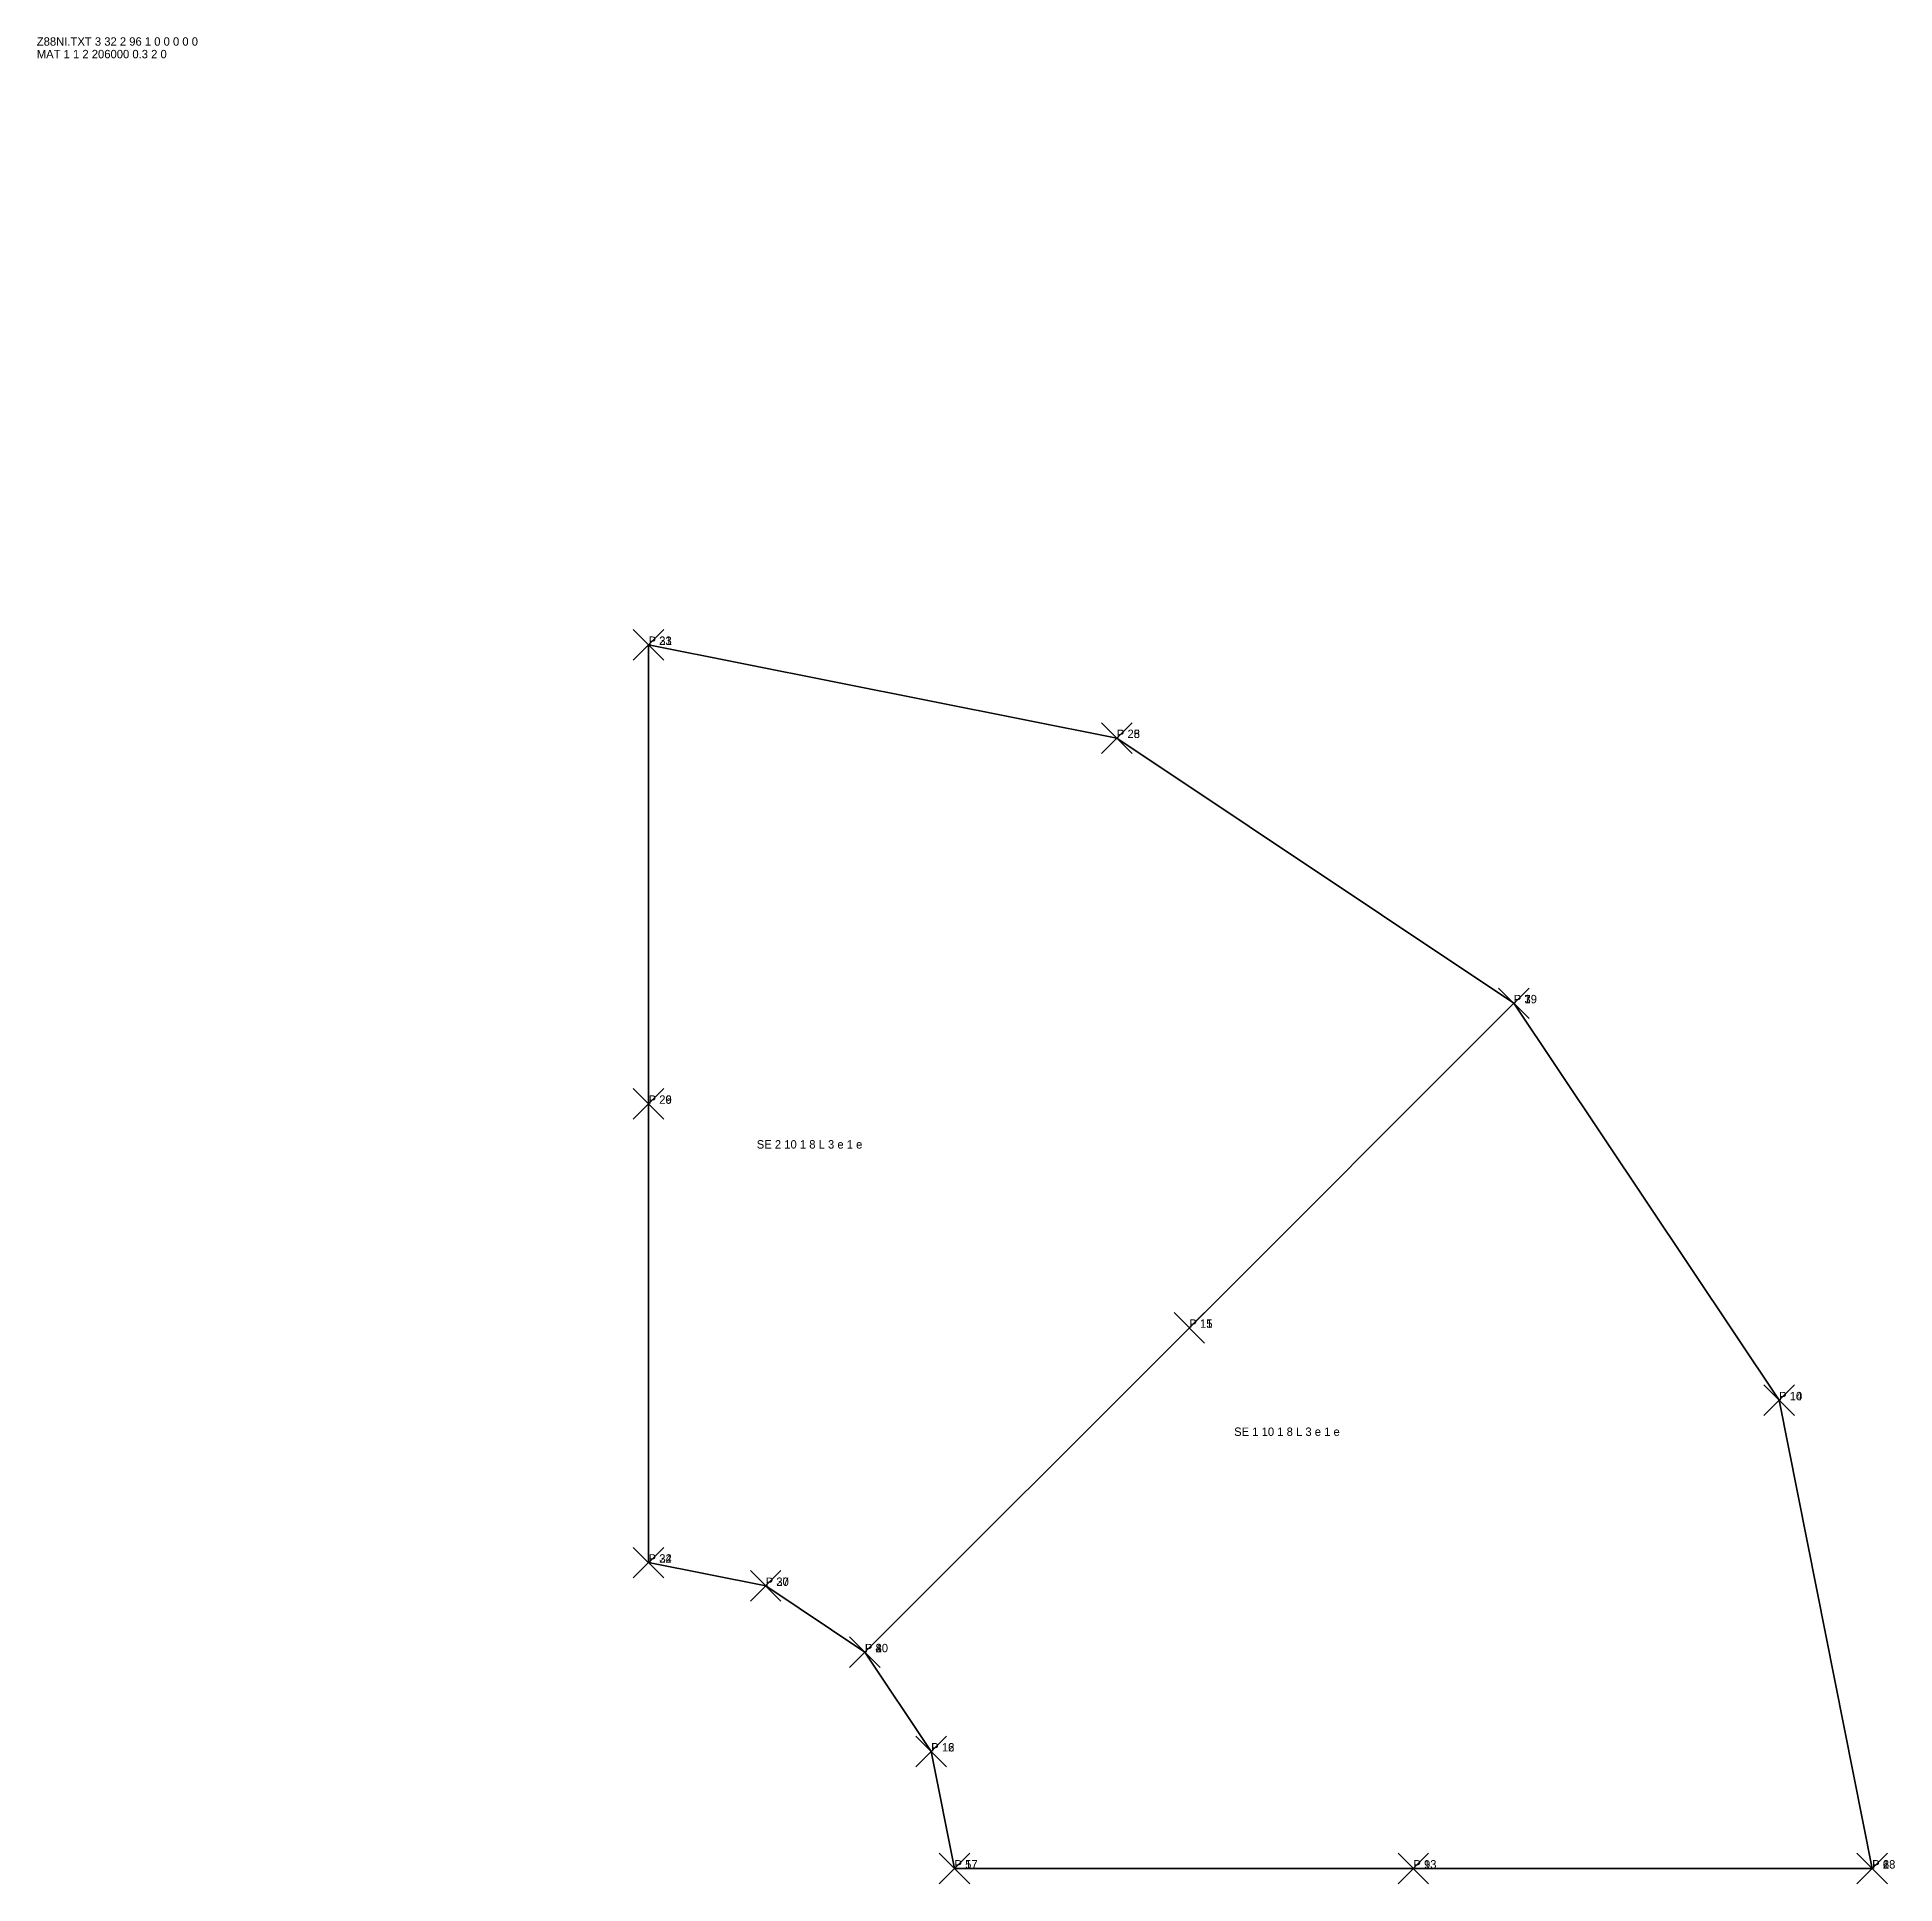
# Model space of a CAD drawing. Extents: x -40 to 81, y -1 to 120.
import ezdxf

# ---------------------------------------------------------------- set-up
doc = ezdxf.new("R2010")
doc.units = 0
doc.header["$PDMODE"] = 3
doc.header["$PDSIZE"] = -1
doc.layers.get('0').update_dxf_attribs({"linetype": 'CONTINUOUS'})
for name, color, linetype in [('Z88EIO', 5, 'CONTINUOUS'), ('Z88GEN', 6, 'CONTINUOUS'), ('Z88KNR', 1, 'CONTINUOUS'), ('Z88NET', 5, 'CONTINUOUS'), ('Z88PKT', 1, 'CONTINUOUS')]:
    doc.layers.add(name, color=color, linetype=linetype)

msp = doc.modelspace()

# ---------------------------------------------------------------- linework, layer by layer
for p, q in [((30.6147, 73.9104, 5), (-0.000014, 80, 5)), ((-0.000014, 80, 5), (-0.000009, 50, 5)), ((30.6147, 73.9104), (-0.000014, 80)), ((-0.000014, 80), (-0.000009, 50)), ((-0.000014, 80, 5), (-0.000014, 80, 2.5)), ((-0.000014, 80, 2.5), (-0.000014, 80)), ((56.5685, 56.5685, 5), (30.6147, 73.9104, 5)), ((56.5685, 56.5685), (30.6147, 73.9104)), ((56.5685, 56.5685, 5), (35.3553, 35.3553, 5)), ((56.5685, 56.5685), (35.3553, 35.3553)), ((35.3553, 35.3553, 5), (56.5685, 56.5685, 5)), ((35.3553, 35.3553), (56.5685, 56.5685)), ((73.9104, 30.6147, 5), (56.5685, 56.5685, 5)), ((73.9104, 30.6147), (56.5685, 56.5685)), ((56.5685, 56.5685, 5), (56.5685, 56.5685, 2.5)), ((56.5685, 56.5685, 2.5), (56.5685, 56.5685)), ((56.5685, 56.5685, 5), (56.5685, 56.5685, 2.5)), ((56.5685, 56.5685, 2.5), (56.5685, 56.5685)), ((-0.000009, 50, 5), (-0.000003, 20, 5)), ((-0.000009, 50), (-0.000003, 20)), ((35.3553, 35.3553, 5), (14.1421, 14.1421, 5)), ((35.3553, 35.3553), (14.1421, 14.1421)), ((14.1421, 14.1421, 5), (35.3553, 35.3553, 5)), ((14.1421, 14.1421), (35.3553, 35.3553)), ((80, 0, 5), (73.9104, 30.6147, 5)), ((80, 0), (73.9104, 30.6147)), ((-0.000003, 20, 5), (7.65367, 18.4776, 5)), ((-0.000003, 20), (7.65367, 18.4776)), ((-0.000003, 20, 5), (-0.000003, 20, 2.5)), ((-0.000003, 20, 2.5), (-0.000003, 20)), ((7.65367, 18.4776, 5), (14.1421, 14.1421, 5)), ((7.65367, 18.4776), (14.1421, 14.1421)), ((14.1421, 14.1421, 5), (18.4776, 7.65367, 5)), ((14.1421, 14.1421), (18.4776, 7.65367)), ((14.1421, 14.1421, 5), (14.1421, 14.1421, 2.5)), ((14.1421, 14.1421, 2.5), (14.1421, 14.1421)), ((14.1421, 14.1421, 5), (14.1421, 14.1421, 2.5)), ((14.1421, 14.1421, 2.5), (14.1421, 14.1421)), ((18.4776, 7.65367, 5), (20, 0, 5)), ((18.4776, 7.65367), (20, 0)), ((20, 0, 5), (50, 0, 5)), ((20, 0), (50, 0)), ((20, 0, 5), (20, 0, 2.5)), ((20, 0, 2.5), (20, 0)), ((50, 0, 5), (80, 0, 5)), ((50, 0), (80, 0)), ((80, 0, 5), (80, 0, 2.5)), ((80, 0, 2.5), (80, 0))]:
    msp.add_line(p, q)
at = {"linetype": 'CONTINUOUS'}
for p, q in [((-0.000014, 80, 5), (-0.000014, 80, 2.5)), ((-0.000014, 80, 2.5), (-0.000014, 80)), ((-0.000014, 80), (30.6147, 73.9104)), ((-0.000009, 50), (-0.000014, 80)), ((-0.000014, 80, 5), (30.6147, 73.9104, 5)), ((-0.000009, 50, 5), (-0.000014, 80, 5)), ((30.6147, 73.9104), (56.5685, 56.5685)), ((30.6147, 73.9104, 5), (56.5685, 56.5685, 5)), ((56.5685, 56.5685), (35.3553, 35.3553)), ((56.5685, 56.5685, 5), (35.3553, 35.3553, 5)), ((56.5685, 56.5685, 5), (56.5685, 56.5685, 2.5)), ((56.5685, 56.5685, 2.5), (56.5685, 56.5685)), ((56.5685, 56.5685, 5), (73.9104, 30.6147, 5)), ((56.5685, 56.5685), (73.9104, 30.6147)), ((-0.000003, 20), (-0.000009, 50)), ((-0.000003, 20, 5), (-0.000009, 50, 5)), ((35.3553, 35.3553), (14.1421, 14.1421)), ((35.3553, 35.3553, 5), (14.1421, 14.1421, 5)), ((73.9104, 30.6147, 5), (80, 0, 5)), ((73.9104, 30.6147), (80, 0)), ((-0.000003, 20, 5), (-0.000003, 20, 2.5)), ((-0.000003, 20, 2.5), (-0.000003, 20)), ((7.65367, 18.4776), (-0.000003, 20)), ((7.65367, 18.4776, 5), (-0.000003, 20, 5)), ((14.1421, 14.1421), (7.65367, 18.4776)), ((14.1421, 14.1421, 5), (7.65367, 18.4776, 5)), ((14.1421, 14.1421, 5), (14.1421, 14.1421, 2.5)), ((14.1421, 14.1421, 2.5), (14.1421, 14.1421)), ((18.4776, 7.65367, 5), (14.1421, 14.1421, 5)), ((18.4776, 7.65367), (14.1421, 14.1421)), ((20, 0, 5), (18.4776, 7.65367, 5)), ((20, 0), (18.4776, 7.65367)), ((20, 0, 5), (20, 0, 2.5)), ((20, 0, 2.5), (20, 0)), ((50, 0, 5), (20, 0, 5)), ((50, 0), (20, 0)), ((80, 0, 5), (50, 0, 5)), ((80, 0), (50, 0)), ((80, 0, 5), (80, 0, 2.5)), ((80, 0, 2.5), (80, 0))]:
    msp.add_line(p, q, dxfattribs=at)
at = {"layer": 'Z88NET', "linetype": 'CONTINUOUS'}
for p, q in [((30.6147, 73.9104, 5), (-0.000014, 80, 5)), ((-0.000014, 80, 5), (-0.000009, 50, 5)), ((30.6147, 73.9104), (-0.000014, 80)), ((-0.000014, 80), (-0.000009, 50)), ((-0.000014, 80, 5), (-0.000014, 80, 2.5)), ((-0.000014, 80, 2.5), (-0.000014, 80)), ((56.5685, 56.5685, 5), (30.6147, 73.9104, 5)), ((56.5685, 56.5685), (30.6147, 73.9104)), ((56.5685, 56.5685, 5), (35.3553, 35.3553, 5)), ((56.5685, 56.5685), (35.3553, 35.3553)), ((35.3553, 35.3553, 5), (56.5685, 56.5685, 5)), ((35.3553, 35.3553), (56.5685, 56.5685)), ((73.9104, 30.6147, 5), (56.5685, 56.5685, 5)), ((73.9104, 30.6147), (56.5685, 56.5685)), ((56.5685, 56.5685, 5), (56.5685, 56.5685, 2.5)), ((56.5685, 56.5685, 2.5), (56.5685, 56.5685)), ((56.5685, 56.5685, 5), (56.5685, 56.5685, 2.5)), ((56.5685, 56.5685, 2.5), (56.5685, 56.5685)), ((-0.000009, 50, 5), (-0.000003, 20, 5)), ((-0.000009, 50), (-0.000003, 20)), ((35.3553, 35.3553, 5), (14.1421, 14.1421, 5)), ((35.3553, 35.3553), (14.1421, 14.1421)), ((14.1421, 14.1421, 5), (35.3553, 35.3553, 5)), ((14.1421, 14.1421), (35.3553, 35.3553)), ((80, 0, 5), (73.9104, 30.6147, 5)), ((80, 0), (73.9104, 30.6147)), ((-0.000003, 20, 5), (7.65367, 18.4776, 5)), ((-0.000003, 20), (7.65367, 18.4776)), ((-0.000003, 20, 5), (-0.000003, 20, 2.5)), ((-0.000003, 20, 2.5), (-0.000003, 20)), ((7.65367, 18.4776, 5), (14.1421, 14.1421, 5)), ((7.65367, 18.4776), (14.1421, 14.1421)), ((14.1421, 14.1421, 5), (18.4776, 7.65367, 5)), ((14.1421, 14.1421), (18.4776, 7.65367)), ((14.1421, 14.1421, 5), (14.1421, 14.1421, 2.5)), ((14.1421, 14.1421, 2.5), (14.1421, 14.1421)), ((14.1421, 14.1421, 5), (14.1421, 14.1421, 2.5)), ((14.1421, 14.1421, 2.5), (14.1421, 14.1421)), ((18.4776, 7.65367, 5), (20, 0, 5)), ((18.4776, 7.65367), (20, 0)), ((20, 0, 5), (50, 0, 5)), ((20, 0), (50, 0)), ((20, 0, 5), (20, 0, 2.5)), ((20, 0, 2.5), (20, 0)), ((50, 0, 5), (80, 0, 5)), ((50, 0), (80, 0)), ((80, 0, 5), (80, 0, 2.5)), ((80, 0, 2.5), (80, 0))]:
    msp.add_line(p, q, dxfattribs=at)
at = {"layer": 'Z88PKT'}
for p in [(-0.000014, 80, 5), (-0.000014, 80), (-0.000014, 80, 2.5), (30.6147, 73.9104, 5), (30.6147, 73.9104), (56.5685, 56.5685, 5), (56.5685, 56.5685), (56.5685, 56.5685, 2.5), (-0.000009, 50, 5), (-0.000009, 50), (35.3553, 35.3553, 5), (35.3553, 35.3553), (73.9104, 30.6147, 5), (73.9104, 30.6147), (-0.000003, 20, 5), (-0.000003, 20), (-0.000003, 20, 2.5), (7.65367, 18.4776, 5), (7.65367, 18.4776), (14.1421, 14.1421, 5), (14.1421, 14.1421), (14.1421, 14.1421, 2.5), (18.4776, 7.65367, 5), (18.4776, 7.65367), (20, 0, 5), (20, 0), (20, 0, 2.5), (50, 0, 5), (50, 0), (80, 0, 5), (80, 0), (80, 0, 2.5)]:
    msp.add_point(p, dxfattribs=at)

# ---------------------------------------------------------------- texts
at = {"layer": 'Z88EIO'}
for s, p in [('SE 2 10 1 8 L 3 e 1 e', (7.07106, 47.0711, 2.5)), ('SE 1 10 1 8 L 3 e 1 e', (38.2843, 28.2843, 2.5))]:
    msp.add_text(s, height=0.54945, dxfattribs=at).set_placement(p)
at = {"layer": 'Z88GEN'}
for s, p in [('Z88NI.TXT 3 32 2 96 1 0 0 0 0 0', (-40, 119.176)), ('MAT 1 1 2 206000 0.3 2 0', (-40, 118.352))]:
    msp.add_text(s, height=0.54945, dxfattribs=at).set_placement(p)
at = {"layer": 'Z88KNR'}
for s, p in [('P 21', (-0.000014, 80, 5)), ('P 23', (-0.000014, 80)), ('P 31', (-0.000014, 80, 2.5)), ('P 25', (30.6147, 73.9104, 5)), ('P 28', (30.6147, 73.9104)), ('P 3', (56.5685, 56.5685, 5)), ('P 19', (56.5685, 56.5685, 2.5)), ('P 7', (56.5685, 56.5685)), ('P 26', (-0.000009, 50, 5)), ('P 29', (-0.000009, 50)), ('P 11', (35.3553, 35.3553, 5)), ('P 15', (35.3553, 35.3553)), ('P 10', (73.9104, 30.6147, 5)), ('P 14', (73.9104, 30.6147)), ('P 22', (-0.000003, 20, 5)), ('P 24', (-0.000003, 20)), ('P 32', (-0.000003, 20, 2.5)), ('P 27', (7.65367, 18.4776, 5)), ('P 30', (7.65367, 18.4776)), ('P 8', (14.1421, 14.1421)), ('P 20', (14.1421, 14.1421, 2.5)), ('P 4', (14.1421, 14.1421, 5)), ('P 12', (18.4776, 7.65367, 5)), ('P 16', (18.4776, 7.65367)), ('P 1', (20, 0, 5)), ('P 5', (20, 0)), ('P 17', (20, 0, 2.5)), ('P 9', (50, 0, 5)), ('P 13', (50, 0)), ('P 2', (80, 0, 5)), ('P 6', (80, 0)), ('P 18', (80, 0, 2.5))]:
    msp.add_text(s, height=0.54945, dxfattribs=at).set_placement(p)

doc.saveas('drawing.dxf')
